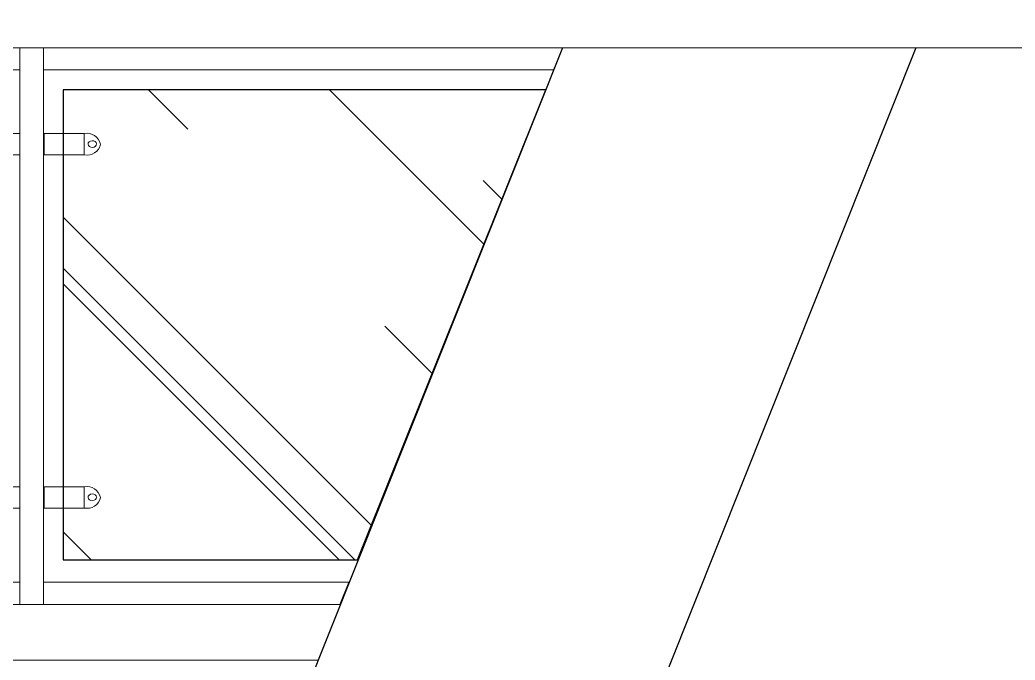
# Model space of a CAD drawing. Header units: inches. Extents: x 249 to 1192, y -18 to 440.
# Drawn here: x 636.962 to 638.749, y 266.148 to 267.298 of the extents above; entities that cross this region are included whole.
import ezdxf

# ---------------------------------------------------------------- set-up
doc = ezdxf.new("R2010")
doc.units = ezdxf.units.IN
doc.header["$MEASUREMENT"] = 0
for name, color, linetype, lineweight in [('BALOK', 3, 'Continuous', 20), ('BESI', 201, 'Continuous', 0), ('KACA', 141, 'Continuous', 30), ('KUSEN', 16, 'Continuous', 15)]:
    doc.layers.add(name, color=color, linetype=linetype, lineweight=lineweight)
doc.layers.add('KOLOM', color=5, linetype='Continuous')

# ---------------------------------------------------------------- blocks, each defined once
blk = doc.blocks.new('tampak depan')
at = {"layer": 'KACA'}
h = blk.add_hatch(dxfattribs=at)
h.set_pattern_fill('AR-RROOF', color=256, scale=0.5, angle=45, style=0)
h.set_pattern_definition([(135, (822.7221, 361.98006), (-0.424264, 1.1313708), [7.5, -1, 2.5, -0.5]), (135, (822.42865, 362.62706), (0.8237794, 0.1166726), [1.5, -0.165, 3, -0.375]), (135, (822.84585, 362.45735), (-1.6015969, 2.0753584), [4, -0.7, 2, -0.5])])
edge = h.paths.add_edge_path()
edge.add_line((723.5956, 342.0012), (723.2579, 341.1569))
edge.add_line((723.2579, 341.1569), (722.7289, 341.1569))
edge.add_line((722.7289, 341.1569), (722.7289, 341.2501))
edge.add_line((722.7289, 341.2501), (722.7671, 341.2501))
edge.add_arc((722.7722, 341.2738), 0.0243, 257.6636, 349.234)
edge.add_arc((722.7713, 341.2633), 0.0255, 373.5404, 459.5619)
edge.add_line((722.7671, 341.2884), (722.7289, 341.2884))
edge.add_line((722.7289, 341.2884), (722.7289, 341.8845))
edge.add_line((722.7289, 341.8845), (722.7671, 341.8845))
edge.add_arc((722.7722, 341.9082), 0.0243, 257.6636, 349.234)
edge.add_arc((722.7713, 341.8977), 0.0255, 373.5404, 459.5619)
edge.add_line((722.7671, 341.9229), (722.7289, 341.9229))
edge.add_line((722.7289, 341.9229), (722.7289, 342.0012))
edge.add_line((722.7289, 342.0012), (723.5956, 342.0012))
at = {"layer": 'BALOK'}
for points in [[(681.9979, 342.0769), (726.1974, 342.0769), (726.1974, 342.1769), (681.9979, 342.1769)], [(708.5966, 341.0769), (723.2269, 341.0769), (723.187, 340.9769), (708.5966, 340.9769)]]:
    blk.add_lwpolyline(points, close=True, dxfattribs=at)
at = {"layer": 'BESI'}
for points in [[(722.6515, 341.9229), (722.5795, 341.9229), (722.5795, 341.8845), (722.6515, 341.8845)], [(722.695, 341.9229), (722.7671, 341.9229), (722.7671, 341.8845), (722.695, 341.8845)], [(722.6515, 341.2884), (722.5795, 341.2884), (722.5795, 341.2501), (722.6515, 341.2501)], [(722.695, 341.2884), (722.7671, 341.2884), (722.7671, 341.2501), (722.695, 341.2501)]]:
    blk.add_lwpolyline(points, close=True, dxfattribs=at)
for points in [[(722.7671, 341.9229, -0.394019), (722.7961, 341.9037, 0.787765)], [(722.7671, 341.8845, 0.422264), (722.7961, 341.9037, -10.612517)], [(722.7671, 341.2884, -0.394019), (722.7961, 341.2692, 0.787765)], [(722.7671, 341.2501, 0.422264), (722.7961, 341.2692, -10.612517)]]:
    blk.add_lwpolyline(points, format="xyb", dxfattribs=at)
at = {"layer": 'BESI', "extrusion": (0, 0, -1)}
for centre in [(722.7814, 341.9038), (722.7814, 341.2693)]:
    blk.add_ellipse(centre, major_axis=(0.00758, 0.0004), ratio=0.795187, dxfattribs=at)
at = {"layer": 'KACA'}
blk.add_lwpolyline([(723.5956, 342.0012), (722.7289, 342.0012), (722.7289, 341.1569), (723.2579, 341.1569)], close=True, dxfattribs=at)
at = {"layer": 'KOLOM'}
for points in [[(723.6259, 342.0769), (721.3087, 336.2687)], [(724.2605, 342.0769), (723.1036, 339.1769)]]:
    blk.add_lwpolyline(points, dxfattribs=at)
at = {"layer": 'KUSEN'}
for points in [[(722.6936, 342.0769), (721.5551, 342.0769), (721.5551, 341.0769), (722.6936, 341.0769)], [(721.5973, 341.1169), (722.6515, 341.1169), (722.6515, 342.0369), (721.5973, 342.0369)]]:
    blk.add_lwpolyline(points, close=True, dxfattribs=at)
blk.add_lwpolyline([(723.6099, 342.0369), (723.6259, 342.0769), (722.6515, 342.0769), (722.6515, 341.0769), (723.2259, 341.0769), (723.2419, 341.1169), (722.6936, 341.1169), (722.6936, 342.0369), (723.6099, 342.0369)], dxfattribs=at)

msp = doc.modelspace()

# ---------------------------------------------------------------- block references
at = {"layer": 'KOLOM'}
msp.add_blockref('tampak depan', (-85.6899, -74.829), dxfattribs=at)

doc.saveas('drawing.dxf')
